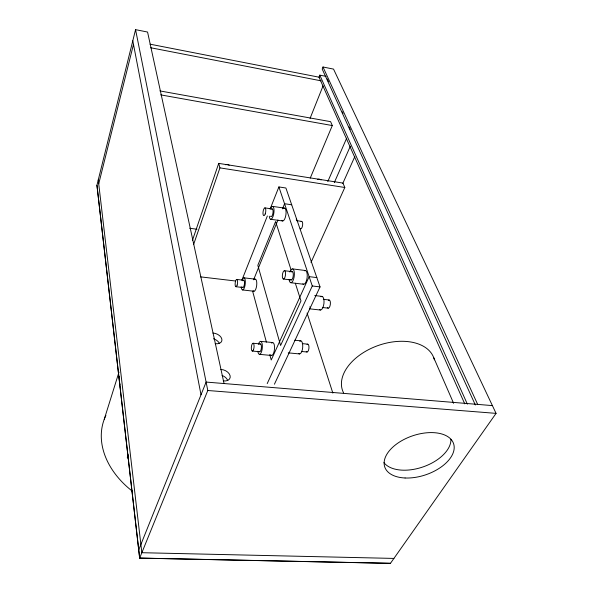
<?xml version="1.0" encoding="UTF-8"?>
<svg xmlns="http://www.w3.org/2000/svg" width="593" height="593" viewBox="0 0 593 593"><rect width="100%" height="100%" fill="white"/><g stroke="black" fill="none" stroke-linecap="round" stroke-linejoin="round"><path stroke-width="0.89" d="M224.05 383.545L147.568 32.044L135.56 29.65L96.933 185.275L139.651 558.124L390.439 563.35L496.067 413.373L333.54 69.099L323.007 67.002L322.199 69.047L475.349 404.982M98.727 183.8L133.484 44.408M104.249 419.273L118.993 372.115M192.421 240.395L218.706 163.386L342.969 183.089L344.807 187.492L311.006 262.44M193.644 244.383L219.929 167.878L218.706 163.386M128.184 454.779L127.265 457.388A84.391 61.123 22 0 0 128.281 458.485M326.098 76.378L319.797 75.148L318.997 77.164L464.742 403.84M241.944 279.992L267.361 215.956M270.074 209.129L278.888 186.928L285.9 188.011L320.042 286.908L274.426 384.205M310.057 118.407L323.081 85.844M138.732 549.859L206.112 382.07L492.405 405.605M139.651 558.124L207.795 390.498L135.56 29.65M253.596 279.792L277.954 219.966M282.483 208.862L284.566 203.733L291.712 204.785M310.221 178.152L332.295 125.553L330.597 121.661L159.902 90.922M327.796 181.562L346.646 138.228M334.296 182.6L350.344 146.174M342.754 183.511L354.859 156.485M267.213 383.597L312.274 285.974L278.888 186.928M390.483 563.291L139.681 558.065L96.941 185.224M393.915 558.421L141.853 552.706L98.268 179.894M207.795 390.498L496.067 413.373M259.467 354.347L271.594 355.481M288.257 352.865L299.576 353.939M252.366 351.056L259.69 351.745M253.041 343.243L260.357 343.955M301.607 351.486L307.055 352.005M302.267 343.614L307.819 344.162M260.579 341.36L272.698 342.546M294.773 340.226L300.859 340.834M322.384 307.5L328.218 308.152M309.62 308.834L320.413 310.035M242.574 289.94L253.974 291.252M323.304 299.317L329.13 299.991M314.75 295.559L321.94 296.396M235.955 286.716L242.841 287.516M236.763 279.429L243.641 280.244M200.553 276.864L235.273 280.978M283.476 279.029L291.207 279.97M290.896 282.735L303.69 284.269M312.274 285.974L320.042 286.908M243.916 277.82L255.309 279.184M284.507 270.712A4.195 1.52 -82.8 0 1 284.959 277.213A4.195 1.52 -82.8 0 1 282.364 276.679A4.195 1.52 -82.8 0 1 284.507 270.712L292.245 271.668M316.847 277.598L309.153 276.649L271.231 359.995L269.778 354.629M292.623 268.911L305.425 270.512M189.678 228.253L196.995 229.239M296.515 220.64L301.711 221.382M270.756 219.284L282.742 220.981M272.669 206.386L284.662 208.143M264.915 207.898L272.254 208.966M219.929 167.878L344.807 187.492M160.718 94.88L332.295 125.553M150.711 47.759L321.169 80.848M150.022 44.171L319.568 77.29M323.007 67.002L477.661 404.396M327.247 78.906L328.403 81.434M342.25 111.758L343.021 113.441M349.173 126.917L350.33 129.444M319.797 75.148L467.366 404.144M433.698 357.586L453.623 403.322M307.092 313.045L332.873 393.129M291.111 270.037L275.604 221.515L257.829 265.33L280.593 345.474L300.977 300.918L295.336 283.269M252.611 291.141L266.39 342.109M132.795 40.798L201.005 394.775M254.553 279.54A6.071 2.038 -83.2 0 1 256.695 285.322A6.071 2.038 -83.2 0 1 253.3 290.829M242.063 280.192A6.1 1.979 -83.3 0 1 245.131 279.659A6.1 1.979 -83.3 0 1 243.908 288.791A6.1 1.979 -83.3 0 1 241.195 286.686M242.937 280.8A3.662 1.186 -83.3 0 1 244.398 281.475A3.662 1.186 -83.3 0 1 243.931 286.174A3.662 1.186 -83.3 0 1 242.322 287.034M271.653 209.173A3.914 1.334 -81.6 0 1 272.936 213.169A3.914 1.334 -81.6 0 1 270.534 216.186M283.647 208.499A6.493 2.29 -81.5 0 1 285.9 214.903A6.493 2.29 -81.5 0 1 281.875 220.329M270.378 208.884A6.523 2.224 -81.6 0 1 273.818 208.217A6.523 2.224 -81.6 0 1 272.387 217.876A6.523 2.224 -81.6 0 1 269.296 216.208M291.563 271.913A4.181 1.549 -82.8 0 1 293.216 275.997A4.181 1.549 -82.8 0 1 290.6 279.57M304.446 270.764A6.938 2.661 -82.8 0 1 307.122 277.694A6.938 2.661 -82.8 0 1 302.808 283.802M289.918 272.046A6.968 2.58 -82.8 0 1 293.965 270.608A6.968 2.58 -82.8 0 1 292.801 281.082A6.968 2.58 -82.8 0 1 289.087 279.488M259.86 344.199A3.914 1.364 -84.6 0 1 261.38 348.017A3.914 1.364 -84.6 0 1 259.156 351.382M271.676 343.125A6.493 2.335 -84.6 0 1 274.5 349.069A6.493 2.335 -84.6 0 1 270.675 354.859M258.422 344.318A6.523 2.268 -84.6 0 1 261.95 342.969A6.523 2.268 -84.6 0 1 261.105 352.798A6.523 2.268 -84.6 0 1 257.822 351.308M301.081 221.686A3.78 1.401 -81.6 0 1 302.615 225.103A3.78 1.401 -81.6 0 1 300.214 228.594M296.241 218.965A6.315 2.305 -81.6 0 1 296.507 219.833M328.396 300.31A4.107 1.683 -83.3 0 1 330.323 304.513A4.107 1.683 -83.3 0 1 327.38 307.419M309.946 306.811A6.894 2.691 -83.3 0 1 309.768 307.137M320.932 296.759A6.864 2.765 -83.3 0 1 323.948 303.46A6.864 2.765 -83.3 0 1 319.501 309.509M307.033 344.503A3.943 1.557 -84.5 0 1 308.916 348.387A3.943 1.557 -84.5 0 1 306.262 351.36M299.747 341.227A6.59 2.55 -84.5 0 1 302.697 347.424A6.59 2.55 -84.5 0 1 298.716 353.495M222.079 375.458A7.82 5.33 22.6 0 1 227.742 380.624M220.811 369.469A7.857 5.322 22.6 0 1 230.136 375.866A7.857 5.322 22.6 0 1 223.294 380.884M213.465 338.811A7.531 4.952 21.4 0 1 219.395 343.414M212.894 333.058A7.568 4.937 21.4 0 1 221.856 339.122A7.568 4.937 21.4 0 1 215.2 343.658M450.932 439.272A36.077 20.636 -18.9 0 1 423.187 466.861A36.077 20.636 -18.9 0 1 383.923 462.644M225.518 164.75A3.766 3.061 -16.6 0 1 229.187 165.217M317.433 179.412A3.677 2.846 -23.2 0 1 321.035 179.983M343.555 392.833A48.456 30.443 -19.6 0 1 377.571 345.719A48.456 30.443 -19.6 0 1 434.402 359.847M120.638 388.867A87.304 60.686 22 0 1 120.305 387.281M119.905 384.909A87.304 60.686 22 0 1 119.386 376.792M132.328 491.174A82.56 61.309 22 0 1 105.91 415.419M237.111 285.144A3.669 1.164 -83.3 0 0 236.844 279.436A3.669 1.164 -83.3 0 0 235.139 284.625A3.669 1.164 -83.3 0 0 237.111 285.144M265.19 213.999A3.921 1.312 -81.7 0 0 265.004 207.906A3.921 1.312 -81.7 0 0 262.981 213.436A3.921 1.312 -81.7 0 0 265.19 213.999M253.634 349.351A3.921 1.334 -84.6 0 0 253.137 343.258A3.921 1.334 -84.6 0 0 251.358 348.847A3.921 1.334 -84.6 0 0 253.634 349.351M405.086 477.988A36.343 20.57 -18.8 0 0 453.986 445.195A36.343 20.57 -18.8 0 0 398.429 442.741A36.343 20.57 -18.8 0 0 405.086 477.988"/></g></svg>
